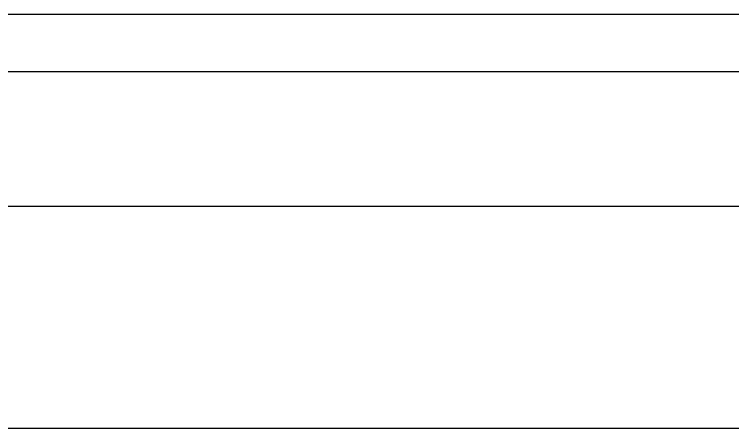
# Model space of a CAD drawing. Header units: millimetres. Extents: x -85 to 1059, y -155 to 155.
# Drawn here: x 1000.7031 to 1000.9062, y 153.7084 to 153.8255 of the extents above; entities that cross this region are included whole.
import ezdxf

# ---------------------------------------------------------------- set-up
doc = ezdxf.new("R2010")
doc.units = ezdxf.units.MM
doc.header["$MEASUREMENT"] = 0
doc.layers.add('Default', color=7, linetype='Continuous', true_color=0x000000)

msp = doc.modelspace()

# ---------------------------------------------------------------- linework, layer by layer
at = {"layer": 'Default'}
for points in [[(1007, 153.82551, 21.40141), (1003.75, 153.82551, 21.40141), (1000.5, 153.82551, 21.40141)], [(1007, 153.82551, -21.9003), (1003.75, 153.82551, -21.9003), (1000.5, 153.82551, -21.9003)], [(1007, 153.80928, 21.39224), (1003.75, 153.80928, 21.39224), (1000.5, 153.80928, 21.39224)], [(1007, 153.80928, -21.89219), (1003.75, 153.80928, -21.89219), (1000.5, 153.80928, -21.89219)], [(1007, 153.77118, 21.80922), (1003.75, 153.77118, 21.80922), (1000.5, 153.77118, 21.80922)], [(1007, 153.77118, -22.30846), (1003.75, 153.77118, -22.30846), (1000.5, 153.77118, -22.30846)], [(1007, 153.70839, 22.21562), (1003.75, 153.70839, 22.21562), (1000.5, 153.70839, 22.21562)], [(1007, 153.70839, -22.71522), (1003.75, 153.70839, -22.71522), (1000.5, 153.70839, -22.71522)]]:
    msp.add_open_spline(points, degree=2, dxfattribs=at)

doc.saveas('drawing.dxf')
